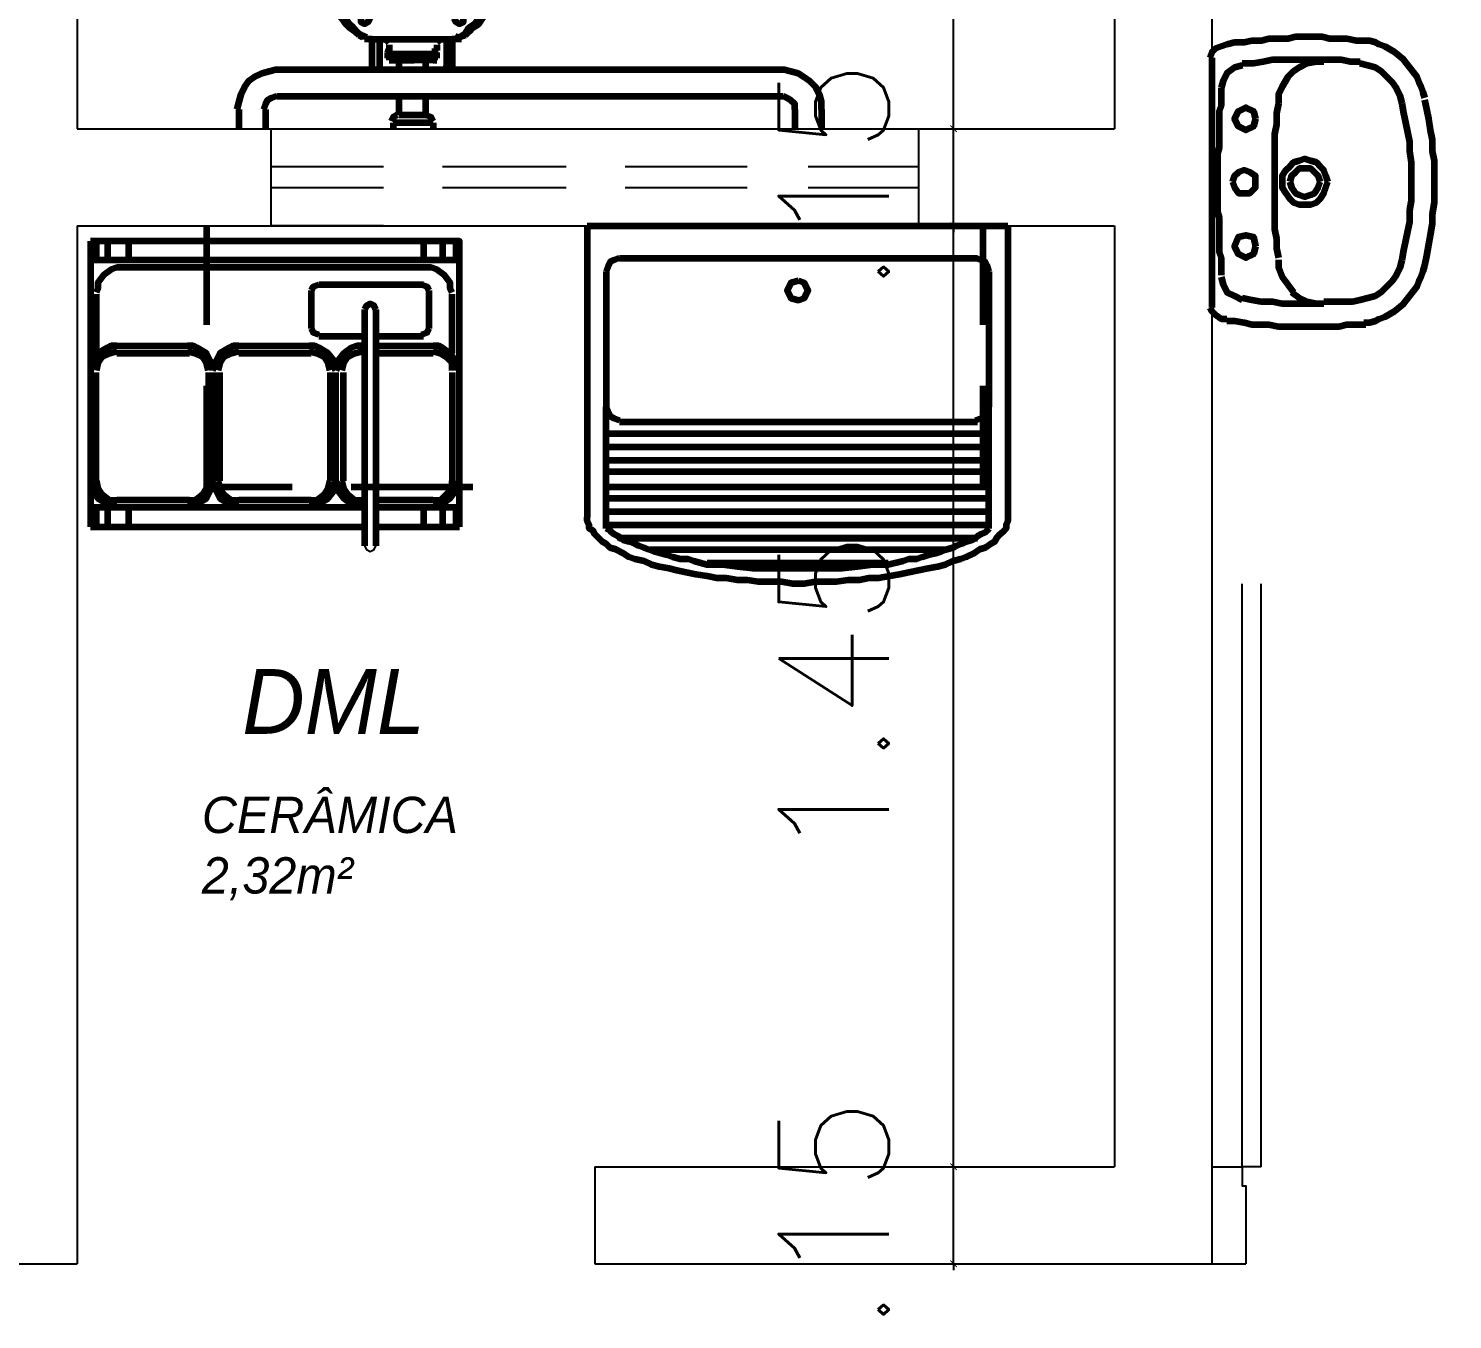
# Model space of a CAD drawing. Header units: millimetres. Extents: x 2273 to 2522, y 1034 to 1187.
# Drawn here: x 2493.052 to 2495.252, y 1110.693 to 1112.687 of the extents above; entities that cross this region are included whole.
import ezdxf

# ---------------------------------------------------------------- set-up
doc = ezdxf.new("R2010")
doc.units = ezdxf.units.MM
doc.layers.add('COTA', color=8, linetype='Continuous')
doc.layers.add('LAYER8', color=8, linetype='Continuous')
doc.layers.add('PAREDES', color=4, linetype='Continuous', lineweight=100)
doc.styles.add('Romans', font='romans.shx')
doc.styles.get("Standard").update_dxf_attribs({"font": 'arial.ttf'})
doc.dimstyles.new('COTA50', dxfattribs={"dimtxt": 0.17, "dimasz": 0.01, "dimexe": 0.05, "dimexo": 0.95, "dimgap": 0.1, "dimtad": 1, "dimzin": 4, "dimdsep": 46, "dimtxsty": 'Romans', "dimblk": 'ARCHTICK', "dimcen": -0.3, "dimdle": 0.05, "dimse1": 1, "dimse2": 1, "dimclrd": 2, "dimclre": 3, "dimclrt": 3, "dimadec": 0, "dimazin": 0, "dimtfac": 1, "dimtix": 1, "dimtmove": 2, "dimatfit": 1, "dimldrblk": 'USERTICK', "dimfxl": 0.05, "dimtolj": 1, "dimtzin": 4, "dimlwd": -1, "dimarcsym": 0})

# ---------------------------------------------------------------- blocks, each defined once
blk = doc.blocks.new('FRQ')
at = {"layer": 'PAREDES', "color": 0, "linetype": 'Continuous'}
for points in [[(80.9564, 156.8863), (80.9564, 156.7333)], [(80.777, 156.8627), (80.777, 156.4216)], [(81.3475, 156.4216), (81.3475, 156.8627), (80.777, 156.8627)], [(80.7858, 156.8627), (80.7858, 156.8333)], [(80.8034, 156.8627), (80.8034, 156.8333)], [(80.8358, 156.8627), (80.8358, 156.8333)], [(81.2917, 156.8627), (81.2917, 156.8333)], [(81.3211, 156.8627), (81.3211, 156.8333)], [(81.3417, 156.8627), (81.3417, 156.8333)], [(81.3475, 156.8333), (80.777, 156.8333)], [(80.827, 156.8216), (80.8181, 156.8216), (80.8093, 156.8186), (80.7975, 156.8098), (80.7887, 156.798), (80.7887, 156.7892), (80.7858, 156.7833)], [(81.2975, 156.8216), (80.827, 156.8216)], [(81.3358, 156.7833), (81.3328, 156.7892), (81.3328, 156.798), (81.324, 156.8098), (81.3123, 156.8186), (81.3034, 156.8216), (81.2946, 156.8216)], [(81.1299, 156.7951), (81.1211, 156.7922), (81.1181, 156.7863)], [(81.2917, 156.7951), (81.1299, 156.7951)], [(81.3005, 156.7863), (81.2975, 156.7922), (81.2887, 156.7951)], [(80.7858, 156.7804), (80.7858, 156.6892)], [(81.1181, 156.7863), (81.1181, 156.7275)], [(81.3005, 156.7275), (81.3005, 156.7863)], [(81.3358, 156.6892), (81.3358, 156.7804)], [(81.2181, 156.7569), (81.2152, 156.7627), (81.2093, 156.7657), (81.2034, 156.7627), (81.2005, 156.7569)], [(81.2005, 156.7569), (81.2005, 156.3922)], [(81.2181, 156.7569), (81.2181, 156.3922)], [(81.1181, 156.7275), (81.1211, 156.7216), (81.1299, 156.7186)], [(81.1299, 156.7157), (81.2005, 156.7157)], [(81.2181, 156.7157), (81.2917, 156.7157)], [(81.2887, 156.7186), (81.2975, 156.7216), (81.3005, 156.7275)], [(80.8181, 156.701), (80.8093, 156.701), (80.8034, 156.698), (80.7887, 156.6892), (80.7799, 156.6775), (80.7799, 156.6686), (80.777, 156.6627)], [(80.8181, 156.6922), (80.8064, 156.6892), (80.7946, 156.6833), (80.7887, 156.6745), (80.7858, 156.6627)], [(80.8181, 156.701), (80.9299, 156.701)], [(80.9299, 156.6892), (80.8181, 156.6892)], [(80.9652, 156.6627), (80.9652, 156.6686), (80.9623, 156.6775), (80.9564, 156.6892), (80.9417, 156.698), (80.9358, 156.701), (80.927, 156.701)], [(80.9593, 156.6627), (80.9564, 156.6745), (80.9505, 156.6833), (80.9387, 156.6892), (80.927, 156.6922)], [(81.0064, 156.701), (80.9975, 156.701), (80.9917, 156.698), (80.977, 156.6892), (80.9711, 156.6775), (80.9681, 156.6686), (80.9652, 156.6627)], [(81.0064, 156.6922), (80.9946, 156.6892), (80.9828, 156.6833), (80.977, 156.6745), (80.974, 156.6627)], [(81.0064, 156.701), (81.1181, 156.701)], [(81.1181, 156.6892), (81.0064, 156.6892)], [(81.1564, 156.6627), (81.1534, 156.6686), (81.1534, 156.6775), (81.1446, 156.6892), (81.1299, 156.698), (81.124, 156.701), (81.1152, 156.701)], [(81.1475, 156.6627), (81.1446, 156.6745), (81.1387, 156.6833), (81.127, 156.6892), (81.1152, 156.6922)], [(81.1975, 156.701), (81.1887, 156.701), (81.1799, 156.698), (81.1681, 156.6892), (81.1593, 156.6775), (81.1593, 156.6686), (81.1564, 156.6627)], [(81.1975, 156.6922), (81.1858, 156.6892), (81.174, 156.6833), (81.1681, 156.6745), (81.1652, 156.6627)], [(81.1975, 156.701), (81.2005, 156.701)], [(81.2005, 156.6892), (81.1975, 156.6892)], [(81.2181, 156.701), (81.3064, 156.701)], [(81.3064, 156.6892), (81.2181, 156.6892)], [(81.3446, 156.6627), (81.3446, 156.6686), (81.3417, 156.6775), (81.3328, 156.6892), (81.3211, 156.698), (81.3152, 156.701), (81.3064, 156.701)], [(81.3358, 156.6627), (81.3358, 156.6745), (81.327, 156.6833), (81.3181, 156.6892), (81.3064, 156.6922)], [(80.7858, 156.4922), (80.7858, 156.6598)], [(80.9593, 156.6598), (80.9593, 156.4922)], [(80.9681, 156.4922), (80.9681, 156.6598)], [(80.977, 156.4922), (80.977, 156.6598)], [(81.1475, 156.6598), (81.1475, 156.4922)], [(81.1564, 156.4922), (81.1564, 156.6598)], [(81.1681, 156.4922), (81.1681, 156.6598)], [(81.3358, 156.6598), (81.3358, 156.4922)], [(80.9564, 156.6392), (80.9564, 156.4833), (81.0887, 156.4833)], [(80.777, 156.4922), (80.7799, 156.4833), (80.7799, 156.4775), (80.7887, 156.4657), (80.8034, 156.4569), (80.8093, 156.4539), (80.8181, 156.4539)], [(80.7858, 156.4922), (80.7887, 156.4804), (80.7946, 156.4716), (80.8064, 156.4627), (80.8181, 156.4627)], [(80.927, 156.4627), (80.9387, 156.4627), (80.9505, 156.4716), (80.9564, 156.4804), (80.9593, 156.4922)], [(80.927, 156.4539), (80.9358, 156.4539), (80.9417, 156.4569), (80.9564, 156.4657), (80.9623, 156.4775), (80.9652, 156.4833), (80.9652, 156.4922)], [(80.9652, 156.4922), (80.9681, 156.4833), (80.9711, 156.4775), (80.977, 156.4657), (80.9917, 156.4569), (80.9975, 156.4539), (81.0064, 156.4539)], [(80.974, 156.4922), (80.977, 156.4804), (80.9828, 156.4716), (80.9946, 156.4627), (81.0064, 156.4627)], [(81.1152, 156.4627), (81.127, 156.4627), (81.1387, 156.4716), (81.1446, 156.4804), (81.1475, 156.4922)], [(81.1152, 156.4539), (81.124, 156.4539), (81.1299, 156.4569), (81.1446, 156.4657), (81.1534, 156.4775), (81.1534, 156.4833), (81.1564, 156.4922)], [(81.1564, 156.4922), (81.1593, 156.4833), (81.1593, 156.4775), (81.1681, 156.4657), (81.1799, 156.4569), (81.1887, 156.4539), (81.1975, 156.4539)], [(81.1652, 156.4922), (81.1681, 156.4804), (81.174, 156.4716), (81.1858, 156.4627), (81.1975, 156.4627)], [(81.3064, 156.4627), (81.3181, 156.4627), (81.327, 156.4716), (81.3358, 156.4804), (81.3358, 156.4922)], [(81.3064, 156.4539), (81.3152, 156.4539), (81.3211, 156.4569), (81.3328, 156.4657), (81.3417, 156.4775), (81.3446, 156.4833), (81.3446, 156.4922)], [(81.1799, 156.4833), (81.3681, 156.4833)], [(81.2005, 156.451), (80.777, 156.451)], [(80.7858, 156.451), (80.7858, 156.4216)], [(80.8034, 156.451), (80.8034, 156.4216)], [(80.9299, 156.4627), (80.8181, 156.4627)], [(80.8358, 156.451), (80.8358, 156.4216)], [(81.1181, 156.4627), (81.0064, 156.4627)], [(81.2005, 156.4627), (81.1975, 156.4627)], [(81.2005, 156.451), (81.1975, 156.451)], [(81.3064, 156.4627), (81.2181, 156.4627)], [(81.3475, 156.451), (81.2181, 156.451)], [(81.3064, 156.451), (81.2181, 156.451)], [(81.2917, 156.451), (81.2917, 156.4216)], [(81.3211, 156.451), (81.3211, 156.4216)], [(81.3417, 156.451), (81.3417, 156.4216)], [(80.777, 156.4216), (81.2005, 156.4216)], [(81.2181, 156.4216), (81.3475, 156.4216)]]:
    blk.add_lwpolyline(points, dxfattribs=at)
blk = doc.blocks.new('GT')
at = {"layer": 'PAREDES', "color": 0, "linetype": 'Continuous'}
for points in [[(81.5446, 156.8863), (81.5446, 156.4363)], [(81.5446, 156.8863), (82.1946, 156.8863)], [(82.1564, 156.7333), (82.1564, 156.8863)], [(82.1946, 156.8863), (82.1946, 156.4363)], [(81.5946, 156.8363), (81.5858, 156.8333), (81.5799, 156.8304), (81.577, 156.8245), (81.574, 156.8157)], [(81.5946, 156.8363), (82.1475, 156.8363)], [(82.1652, 156.8157), (82.1623, 156.8245), (82.1593, 156.8304), (82.1534, 156.8333), (82.1446, 156.8363)], [(81.574, 156.8157), (81.574, 156.6069)], [(81.8711, 156.801), (81.8593, 156.798), (81.8534, 156.7863), (81.8593, 156.7745), (81.8711, 156.7716), (81.8799, 156.7745), (81.8858, 156.7863), (81.8799, 156.798), (81.8711, 156.801)], [(82.1652, 156.8157), (82.1652, 156.6069)], [(82.024, 156.4833), (82.1564, 156.4833), (82.1564, 156.6392)], [(81.574, 156.4186), (81.574, 156.6069)], [(81.574, 156.6069), (81.577, 156.598), (81.5799, 156.5922), (81.5858, 156.5892), (81.5946, 156.5863)], [(82.1446, 156.5863), (82.1534, 156.5892), (82.1593, 156.5922), (82.1623, 156.598), (82.1652, 156.6069)], [(82.1652, 156.4186), (82.1652, 156.6069)], [(81.5946, 156.5833), (82.1475, 156.5833)], [(81.574, 156.5657), (82.1652, 156.5657)], [(81.574, 156.5451), (82.1652, 156.5451)], [(81.574, 156.5245), (82.1652, 156.5245)], [(81.574, 156.5069), (82.1652, 156.5069)], [(81.574, 156.4833), (82.1652, 156.4833)], [(81.574, 156.4657), (82.1652, 156.4657)], [(81.7446, 156.4833), (81.9328, 156.4833)], [(81.574, 156.4451), (82.1652, 156.4451)], [(82.1946, 156.4363), (82.1946, 156.4304), (82.1917, 156.4245), (82.1917, 156.4186), (82.1887, 156.4157), (82.1828, 156.4098), (82.177, 156.4039), (82.174, 156.398), (82.1681, 156.3951), (82.1593, 156.3892), (82.1505, 156.3863), (82.1417, 156.3804), (82.1299, 156.3745), (82.1211, 156.3716), (82.1093, 156.3686), (82.0975, 156.3627), (82.0858, 156.3598), (82.0711, 156.3569), (82.0564, 156.3539), (82.0417, 156.351), (82.027, 156.348), (82.0123, 156.3451), (81.9946, 156.3422), (81.9799, 156.3422), (81.9652, 156.3392), (81.9475, 156.3392), (81.9299, 156.3363), (81.9123, 156.3363), (81.8975, 156.3363), (81.8799, 156.3333), (81.8623, 156.3333), (81.8446, 156.3363), (81.827, 156.3363), (81.8093, 156.3363), (81.7917, 156.3392), (81.777, 156.3392), (81.7593, 156.3422), (81.7446, 156.3422), (81.7299, 156.3451), (81.7123, 156.348), (81.6975, 156.351), (81.6828, 156.3539), (81.6711, 156.3569), (81.6564, 156.3598), (81.6446, 156.3627), (81.6328, 156.3686), (81.6181, 156.3716), (81.6093, 156.3745), (81.6005, 156.3804), (81.5887, 156.3863), (81.5799, 156.3892), (81.574, 156.3951), (81.5681, 156.398), (81.5623, 156.4039), (81.5564, 156.4098), (81.5534, 156.4157), (81.5475, 156.4186), (81.5475, 156.4245), (81.5446, 156.4304), (81.5446, 156.4363)], [(81.574, 156.4245), (82.1652, 156.4245)], [(82.1652, 156.4186), (82.1623, 156.4157), (82.1593, 156.4127), (82.1534, 156.4098), (82.1475, 156.4069), (82.1446, 156.4039), (82.1387, 156.401), (82.1299, 156.398), (82.124, 156.3951), (82.1152, 156.3922), (82.1093, 156.3892), (82.1005, 156.3863), (82.0917, 156.3833), (82.0828, 156.3804), (82.0711, 156.3775), (82.0623, 156.3745), (82.0534, 156.3716), (82.0417, 156.3716), (82.0328, 156.3686), (82.0093, 156.3627), (81.9858, 156.3627), (81.9623, 156.3598), (81.9387, 156.3569), (81.9152, 156.3569), (81.8917, 156.3569), (81.8711, 156.3569), (81.8475, 156.3569), (81.824, 156.3569), (81.8005, 156.3569), (81.777, 156.3598), (81.7534, 156.3627), (81.7299, 156.3627), (81.7093, 156.3686), (81.7005, 156.3716), (81.6887, 156.3716), (81.677, 156.3745), (81.6681, 156.3775), (81.6593, 156.3804), (81.6475, 156.3833), (81.6387, 156.3863), (81.6328, 156.3892), (81.624, 156.3922), (81.6181, 156.3951), (81.6093, 156.398), (81.6005, 156.401), (81.5975, 156.4039), (81.5917, 156.4069), (81.5858, 156.4098), (81.5828, 156.4127), (81.5799, 156.4157), (81.574, 156.4186)], [(82.1475, 156.4039), (81.5946, 156.4039), (82.1475, 156.4039)], [(81.6417, 156.3863), (82.1005, 156.3863)], [(81.7299, 156.3657), (82.0093, 156.3657)]]:
    blk.add_lwpolyline(points, dxfattribs=at)
blk = doc.blocks.new('KLOIU')
at = {"layer": 'PAREDES', "color": 0, "linetype": 'Continuous'}
for points in [[(81.274, 157.6363), (81.2623, 157.6363), (81.2475, 157.6363), (81.2358, 157.6333), (81.224, 157.6304), (81.2152, 157.6245), (81.2034, 157.6186), (81.1917, 157.6127), (81.1828, 157.6069)], [(81.274, 157.6333), (81.2623, 157.6333), (81.2505, 157.6304), (81.2387, 157.6275), (81.227, 157.6245), (81.2152, 157.6216), (81.2064, 157.6157), (81.1946, 157.6098), (81.1858, 157.6039)], [(81.3652, 157.6069), (81.3534, 157.6127), (81.3446, 157.6186), (81.3328, 157.6245), (81.3211, 157.6304), (81.3093, 157.6333), (81.2975, 157.6363), (81.2858, 157.6363), (81.274, 157.6363)], [(81.3623, 157.6039), (81.3534, 157.6098), (81.3417, 157.6157), (81.3328, 157.6216), (81.3211, 157.6245), (81.3093, 157.6275), (81.2975, 157.6304), (81.2858, 157.6333), (81.274, 157.6333)], [(81.277, 157.6304), (81.277, 157.6304)], [(81.1828, 157.6069), (81.174, 157.601), (81.1652, 157.5922), (81.1564, 157.5833), (81.1475, 157.5745), (81.1417, 157.5657), (81.1328, 157.5569), (81.127, 157.548), (81.1211, 157.5363)], [(81.1858, 157.6039), (81.177, 157.5951), (81.1681, 157.5892), (81.1593, 157.5804), (81.1534, 157.5716), (81.1446, 157.5627), (81.1387, 157.5539), (81.1299, 157.5451), (81.124, 157.5363)], [(81.424, 157.5363), (81.4152, 157.5451), (81.4093, 157.5539), (81.4034, 157.5627), (81.3946, 157.5716), (81.3887, 157.5804), (81.3799, 157.5892), (81.3711, 157.5951), (81.3623, 157.6039)], [(81.427, 157.5363), (81.4211, 157.548), (81.4123, 157.5569), (81.4064, 157.5657), (81.3975, 157.5745), (81.3917, 157.5833), (81.3828, 157.5922), (81.374, 157.601), (81.3652, 157.6069)], [(81.274, 157.5657), (81.2623, 157.5627), (81.2475, 157.5627), (81.2358, 157.5598), (81.2211, 157.5539), (81.2093, 157.551), (81.1975, 157.5422), (81.1858, 157.5363), (81.174, 157.5275)], [(81.374, 157.5275), (81.3652, 157.5363), (81.3534, 157.5422), (81.3417, 157.551), (81.327, 157.5539), (81.3152, 157.5598), (81.3005, 157.5627), (81.2887, 157.5627), (81.274, 157.5657)], [(81.274, 157.5539), (81.2593, 157.5539), (81.2475, 157.551), (81.2328, 157.548), (81.2211, 157.5451), (81.2064, 157.5392), (81.1946, 157.5304), (81.1828, 157.5245), (81.174, 157.5157)], [(81.374, 157.5157), (81.3623, 157.5245), (81.3505, 157.5304), (81.3387, 157.5392), (81.327, 157.5451), (81.3152, 157.548), (81.3005, 157.551), (81.2858, 157.5539), (81.274, 157.5539)], [(81.1211, 157.5363), (81.1152, 157.5245), (81.1093, 157.5127), (81.1034, 157.501), (81.0975, 157.4892), (81.0946, 157.4775), (81.0917, 157.4627), (81.0887, 157.451), (81.0858, 157.4363)], [(81.124, 157.5363), (81.1181, 157.5245), (81.1123, 157.5127), (81.1064, 157.501), (81.1034, 157.4892), (81.0975, 157.4745), (81.0946, 157.4627), (81.0917, 157.451), (81.0917, 157.4363)], [(81.174, 157.5275), (81.1652, 157.5157), (81.1564, 157.5069), (81.1475, 157.498), (81.1417, 157.4863), (81.1358, 157.4745), (81.1299, 157.4627), (81.127, 157.448), (81.124, 157.4363)], [(81.424, 157.4363), (81.4211, 157.448), (81.4181, 157.4627), (81.4123, 157.4745), (81.4064, 157.4863), (81.4005, 157.498), (81.3917, 157.5069), (81.3828, 157.5157), (81.374, 157.5275)], [(81.4564, 157.4363), (81.4534, 157.451), (81.4534, 157.4627), (81.4475, 157.4745), (81.4446, 157.4892), (81.4417, 157.501), (81.4358, 157.5127), (81.4299, 157.5245), (81.424, 157.5363)], [(81.4593, 157.4363), (81.4593, 157.451), (81.4564, 157.4627), (81.4534, 157.4775), (81.4475, 157.4892), (81.4446, 157.501), (81.4387, 157.5127), (81.4328, 157.5245), (81.427, 157.5363)], [(81.174, 157.5127), (81.1681, 157.5069), (81.1593, 157.498), (81.1534, 157.4863), (81.1475, 157.4775), (81.1417, 157.4686), (81.1387, 157.4569), (81.1358, 157.448), (81.1328, 157.4363)], [(81.4152, 157.4363), (81.4123, 157.448), (81.4093, 157.4569), (81.4064, 157.4686), (81.4005, 157.4775), (81.3946, 157.4863), (81.3887, 157.498), (81.3799, 157.5069), (81.3711, 157.5127)], [(81.0887, 157.4363), (81.0887, 157.4245), (81.0887, 157.4127), (81.0887, 157.398), (81.0887, 157.3863), (81.0887, 157.3745), (81.0917, 157.3627), (81.0946, 157.348), (81.0975, 157.3363)], [(81.0946, 157.4363), (81.0917, 157.4216), (81.0917, 157.4098), (81.0917, 157.3951), (81.0917, 157.3833)], [(81.124, 157.4363), (81.1211, 157.4245), (81.1211, 157.4127), (81.1211, 157.398), (81.124, 157.3863), (81.127, 157.3745), (81.1299, 157.3627), (81.1358, 157.351), (81.1417, 157.3392)], [(81.1299, 157.4363), (81.127, 157.4245), (81.127, 157.4098), (81.127, 157.398), (81.1299, 157.3863), (81.1328, 157.3716), (81.1358, 157.3598), (81.1417, 157.348), (81.1475, 157.3363)], [(81.2446, 157.451), (81.2328, 157.4422), (81.2299, 157.4275)], [(81.3034, 157.448), (81.2887, 157.4539), (81.274, 157.4539), (81.2593, 157.4539), (81.2446, 157.448)], [(81.3181, 157.4275), (81.3152, 157.4422), (81.3034, 157.451)], [(81.4005, 157.3363), (81.4064, 157.348), (81.4123, 157.3598), (81.4152, 157.3716), (81.4181, 157.3863), (81.4181, 157.398), (81.4211, 157.4098), (81.4181, 157.4245), (81.4181, 157.4363)], [(81.4064, 157.3392), (81.4123, 157.351), (81.4181, 157.3627), (81.4211, 157.3745), (81.424, 157.3863), (81.427, 157.398), (81.427, 157.4127), (81.427, 157.4245), (81.424, 157.4363)], [(81.4505, 157.3363), (81.4564, 157.348), (81.4564, 157.3627), (81.4593, 157.3745), (81.4623, 157.3863), (81.4623, 157.398), (81.4623, 157.4127), (81.4623, 157.4245), (81.4593, 157.4363)], [(81.4564, 157.3833), (81.4564, 157.3951), (81.4593, 157.4098), (81.4564, 157.4216), (81.4564, 157.4363)], [(81.2299, 157.3304), (81.2299, 157.4245)], [(81.3211, 157.4245), (81.3211, 157.3304)], [(81.0887, 157.3804), (81.0917, 157.3716), (81.0917, 157.3627), (81.0946, 157.3539), (81.0975, 157.3451), (81.1005, 157.3333), (81.1034, 157.3245), (81.1064, 157.3157), (81.1093, 157.3069), (81.1123, 157.298), (81.1152, 157.2892), (81.1211, 157.2804), (81.124, 157.2716), (81.1299, 157.2627), (81.1328, 157.2539), (81.1387, 157.2451), (81.1446, 157.2392)], [(81.4034, 157.2392), (81.4093, 157.2451), (81.4123, 157.2539), (81.4181, 157.2627), (81.424, 157.2716), (81.427, 157.2804), (81.4299, 157.2892), (81.4358, 157.298), (81.4387, 157.3069), (81.4417, 157.3157), (81.4446, 157.3245), (81.4475, 157.3333), (81.4505, 157.3451), (81.4534, 157.3539), (81.4534, 157.3627), (81.4564, 157.3716), (81.4564, 157.3804)], [(81.0946, 157.3363), (81.0975, 157.3216), (81.1034, 157.3098), (81.1093, 157.2951), (81.1152, 157.2833), (81.1211, 157.2716), (81.127, 157.2598), (81.1328, 157.248), (81.1417, 157.2363)], [(81.1417, 157.3363), (81.1475, 157.3275), (81.1534, 157.3216), (81.1593, 157.3127), (81.1652, 157.3039), (81.174, 157.298), (81.1799, 157.2922), (81.1887, 157.2863), (81.1975, 157.2804), (81.2064, 157.2775), (81.2152, 157.2716), (81.224, 157.2686), (81.2328, 157.2657), (81.2446, 157.2627), (81.2534, 157.2598), (81.2652, 157.2598), (81.274, 157.2598)], [(81.1475, 157.3363), (81.1534, 157.3275), (81.1564, 157.3216), (81.1623, 157.3127), (81.1711, 157.3069), (81.177, 157.301), (81.1858, 157.2951), (81.1917, 157.2892), (81.2005, 157.2833), (81.2093, 157.2804), (81.2181, 157.2745), (81.227, 157.2716), (81.2358, 157.2686), (81.2446, 157.2657), (81.2534, 157.2657), (81.2623, 157.2657), (81.274, 157.2627)], [(81.2299, 157.3304), (81.2387, 157.3216), (81.2505, 157.3157), (81.2623, 157.3127), (81.274, 157.3127), (81.2858, 157.3127), (81.2975, 157.3157), (81.3093, 157.3216), (81.3181, 157.3304)], [(81.274, 157.2598), (81.2828, 157.2598), (81.2946, 157.2598), (81.3034, 157.2627), (81.3123, 157.2657), (81.324, 157.2686), (81.3328, 157.2716), (81.3417, 157.2775), (81.3505, 157.2804), (81.3593, 157.2863), (81.3652, 157.2922), (81.374, 157.298), (81.3828, 157.3039), (81.3887, 157.3127), (81.3946, 157.3216), (81.4005, 157.3275), (81.4064, 157.3363)], [(81.274, 157.2627), (81.2828, 157.2657), (81.2946, 157.2657), (81.3034, 157.2657), (81.3123, 157.2686), (81.3211, 157.2716), (81.3299, 157.2745), (81.3387, 157.2804), (81.3475, 157.2833), (81.3564, 157.2892), (81.3623, 157.2951), (81.3711, 157.301), (81.377, 157.3069), (81.3828, 157.3127), (81.3887, 157.3216), (81.3946, 157.3275), (81.4005, 157.3363)], [(81.4064, 157.2363), (81.4152, 157.248), (81.4211, 157.2598), (81.427, 157.2716), (81.4328, 157.2833), (81.4387, 157.2951), (81.4446, 157.3098), (81.4475, 157.3216), (81.4534, 157.3363)], [(81.1417, 157.2363), (81.1475, 157.2275), (81.1534, 157.2216), (81.1593, 157.2127), (81.1652, 157.2069), (81.1711, 157.198), (81.177, 157.1922), (81.1858, 157.1863), (81.1917, 157.1804)], [(81.1446, 157.2392), (81.1505, 157.2304), (81.1564, 157.2216), (81.1623, 157.2127), (81.1711, 157.2069), (81.177, 157.198), (81.1828, 157.1922), (81.1917, 157.1833), (81.2005, 157.1775)], [(81.3475, 157.1775), (81.3564, 157.1833), (81.3623, 157.1922), (81.3711, 157.198), (81.377, 157.2069), (81.3828, 157.2127), (81.3917, 157.2216), (81.3975, 157.2304), (81.4034, 157.2392)], [(81.3564, 157.1804), (81.3623, 157.1863), (81.3681, 157.1922), (81.377, 157.198), (81.3828, 157.2069), (81.3887, 157.2127), (81.3946, 157.2216), (81.4005, 157.2275), (81.4064, 157.2363)], [(81.1946, 157.2069), (81.1946, 157.201), (81.2005, 157.198), (81.2064, 157.201), (81.2093, 157.2069), (81.2064, 157.2098), (81.2005, 157.2127), (81.1946, 157.2098), (81.1946, 157.2069)], [(81.3387, 157.2069), (81.3417, 157.201), (81.3475, 157.198), (81.3534, 157.201), (81.3534, 157.2069), (81.3534, 157.2098), (81.3475, 157.2127), (81.3417, 157.2098), (81.3387, 157.2069)], [(81.1917, 157.1804), (81.1975, 157.1775)], [(81.1975, 157.1804), (81.2034, 157.1775)], [(81.2123, 157.1275), (81.2123, 157.1745), (81.2064, 157.1745), (81.2005, 157.1745)], [(81.2123, 157.1745), (81.277, 157.1745), (81.3358, 157.1745)], [(81.224, 157.1304), (81.224, 157.1745)], [(81.2387, 157.1686), (81.2358, 157.1716), (81.2299, 157.1745)], [(81.3181, 157.1745), (81.3152, 157.1716), (81.3123, 157.1686)], [(81.327, 157.1745), (81.327, 157.1304)], [(81.3505, 157.1745), (81.3446, 157.1745), (81.3358, 157.1745), (81.3358, 157.1275)], [(81.3446, 157.1775), (81.3475, 157.1804)], [(81.3475, 157.1775), (81.3564, 157.1804)], [(81.2358, 157.1539), (81.2387, 157.1598)], [(81.2358, 157.1539), (81.2358, 157.1451)], [(81.2387, 157.1657), (81.2387, 157.1569)], [(81.3093, 157.151), (81.277, 157.151), (81.2387, 157.151)], [(81.3093, 157.1598), (81.3093, 157.1539)], [(81.3123, 157.1657), (81.3123, 157.1569)], [(81.3123, 157.1451), (81.3123, 157.1539)], [(81.0652, 157.1275), (81.0534, 157.1245), (81.0417, 157.1216), (81.0299, 157.1157), (81.0211, 157.1098), (81.0152, 157.101), (81.0093, 157.0892), (81.0064, 157.0775), (81.0034, 157.0657)], [(81.0652, 157.1275), (81.8475, 157.1275)], [(81.2211, 157.1333), (81.224, 157.1245)], [(81.2387, 157.1451), (81.2387, 157.1422)], [(81.2387, 157.1422), (81.2446, 157.1422)], [(81.2446, 157.1422), (81.277, 157.1422)], [(81.2534, 157.1422), (81.2534, 157.1275)], [(81.3064, 157.1422), (81.277, 157.1422)], [(81.2946, 157.1422), (81.2946, 157.1275)], [(81.3064, 157.1422), (81.3123, 157.1422)], [(81.3093, 157.1422), (81.3093, 157.1451)], [(81.324, 157.1245), (81.327, 157.1333)], [(81.9064, 157.0657), (81.9064, 157.0775), (81.9034, 157.0892), (81.8975, 157.101), (81.8887, 157.1098), (81.8799, 157.1157), (81.8711, 157.1216), (81.8593, 157.1245), (81.8475, 157.1275)], [(81.0652, 157.0863), (81.0564, 157.0833), (81.0505, 157.0804), (81.0475, 157.0745), (81.0446, 157.0657)], [(81.0652, 157.0863), (81.8475, 157.0863)], [(81.2534, 157.0863), (81.2534, 157.0569)], [(81.2946, 157.0863), (81.2946, 157.0569)], [(81.8652, 157.0657), (81.8652, 157.0745), (81.8593, 157.0804), (81.8534, 157.0833), (81.8475, 157.0863)], [(81.0064, 157.0657), (81.0064, 157.0363)], [(81.0475, 157.0657), (81.0475, 157.0363)], [(81.8652, 157.0657), (81.8652, 157.0363)], [(81.9064, 157.0657), (81.9064, 157.0363)], [(81.2505, 157.0569), (81.2446, 157.0539), (81.2417, 157.048)], [(81.2446, 157.0451), (81.2446, 157.0363)], [(81.3064, 157.0451), (81.2446, 157.0451)], [(81.2975, 157.0569), (81.2534, 157.0569)], [(81.3064, 157.048), (81.3034, 157.0539), (81.2946, 157.0569)], [(81.3064, 157.0451), (81.3064, 157.0363)]]:
    blk.add_lwpolyline(points, dxfattribs=at)
blk = doc.blocks.new('FDG')
at = {"layer": 'PAREDES', "color": 0, "linetype": 'Continuous'}
for points in [[(82.7446, 157.0304), (82.7328, 157.0304), (82.7181, 157.0333), (82.7064, 157.0333), (82.6917, 157.0333), (82.6799, 157.0363), (82.6652, 157.0363), (82.6534, 157.0363), (82.6387, 157.0363), (82.627, 157.0333), (82.6123, 157.0333), (82.5975, 157.0333), (82.5858, 157.0304), (82.5711, 157.0304), (82.5593, 157.0275), (82.5446, 157.0275), (82.5328, 157.0245)], [(82.5328, 157.0245), (82.524, 157.0216), (82.5152, 157.0186), (82.5093, 157.0127), (82.5064, 157.0039)], [(82.8387, 156.9422), (82.8358, 156.951), (82.8328, 156.9598), (82.8299, 156.9657), (82.827, 156.9745), (82.8152, 156.9892), (82.8064, 157.001), (82.7917, 157.0127), (82.777, 157.0216), (82.7681, 157.0245), (82.7623, 157.0275), (82.7534, 157.0304), (82.7446, 157.0304)], [(82.5093, 157.0039), (82.5093, 156.8098), (82.5093, 156.6186)], [(82.5564, 156.9922), (82.5446, 156.9892), (82.5328, 156.9804), (82.527, 156.9686), (82.524, 156.9569)], [(82.6828, 157.001), (82.6681, 157.001), (82.6505, 157.001), (82.6358, 157.001), (82.6211, 157.001), (82.6034, 157.001), (82.5887, 156.998), (82.574, 156.9951), (82.5564, 156.9951)], [(82.6828, 156.998), (82.6711, 156.998), (82.6564, 156.9951), (82.6446, 156.9892), (82.6358, 156.9833)], [(82.7387, 156.998), (82.724, 156.998), (82.7093, 157.001), (82.6975, 157.001), (82.6828, 157.001)], [(82.8034, 156.9333), (82.8005, 156.9451), (82.7946, 156.9569), (82.7887, 156.9657), (82.7799, 156.9745), (82.7711, 156.9833), (82.7623, 156.9892), (82.7505, 156.9922), (82.7387, 156.9951)], [(82.6358, 156.9833), (82.627, 156.9745), (82.6181, 156.9598), (82.6123, 156.948), (82.6123, 156.9333)], [(82.524, 156.9569), (82.524, 156.948), (82.524, 156.9392), (82.524, 156.9304), (82.5211, 156.9216), (82.5211, 156.9127), (82.5211, 156.901), (82.5211, 156.8922), (82.5211, 156.8833), (82.5211, 156.8745), (82.5211, 156.8657), (82.5181, 156.8569), (82.5181, 156.848), (82.5181, 156.8392), (82.5181, 156.8304), (82.5181, 156.8216), (82.5181, 156.8127)], [(82.577, 156.9098), (82.574, 156.898), (82.5623, 156.8922), (82.5505, 156.898), (82.5446, 156.9098), (82.5505, 156.9216), (82.5623, 156.9275), (82.574, 156.9216), (82.577, 156.9098)], [(82.6123, 156.9333), (82.6093, 156.9186), (82.6093, 156.901), (82.6064, 156.8863), (82.6064, 156.8716), (82.6064, 156.8569), (82.6064, 156.8422), (82.6064, 156.8275), (82.6064, 156.8127)], [(82.8181, 156.8127), (82.8181, 156.8275), (82.8181, 156.8422), (82.8152, 156.8598), (82.8152, 156.8745), (82.8123, 156.8892), (82.8093, 156.9039), (82.8064, 156.9186), (82.8034, 156.9333)], [(82.8534, 156.8127), (82.8534, 156.8275), (82.8534, 156.8451), (82.8505, 156.8598), (82.8505, 156.8775), (82.8475, 156.8922), (82.8446, 156.9098), (82.8417, 156.9245), (82.8387, 156.9392)], [(82.6887, 156.8127), (82.6858, 156.8216), (82.6828, 156.8304), (82.677, 156.8363), (82.6711, 156.8422), (82.6623, 156.8451), (82.6534, 156.848), (82.6446, 156.8451), (82.6358, 156.8422), (82.6299, 156.8363), (82.624, 156.8304), (82.6181, 156.8216), (82.6181, 156.8127)], [(82.577, 156.8127), (82.577, 156.8216), (82.5681, 156.8275), (82.5593, 156.8304), (82.5505, 156.8275), (82.5446, 156.8216), (82.5417, 156.8127)], [(82.677, 156.8127), (82.674, 156.8216), (82.6681, 156.8275), (82.6623, 156.8333), (82.6534, 156.8333), (82.6446, 156.8333), (82.6387, 156.8275), (82.6328, 156.8216), (82.6299, 156.8127)], [(82.5181, 156.8127), (82.5181, 156.8039), (82.5181, 156.7951), (82.5181, 156.7833), (82.5181, 156.7745), (82.5181, 156.7657), (82.5211, 156.7569), (82.5211, 156.748), (82.5211, 156.7392), (82.5211, 156.7304), (82.5211, 156.7216), (82.5211, 156.7127), (82.5211, 156.7039), (82.524, 156.6951), (82.524, 156.6863), (82.524, 156.6775), (82.524, 156.6686)], [(82.5417, 156.8127), (82.5446, 156.8039), (82.5505, 156.7951), (82.5593, 156.7951), (82.5681, 156.7951), (82.577, 156.8039), (82.577, 156.8127)], [(82.6064, 156.8127), (82.6064, 156.798), (82.6064, 156.7833), (82.6064, 156.7686), (82.6064, 156.7539), (82.6064, 156.7392), (82.6093, 156.7245), (82.6093, 156.7098), (82.6123, 156.6951)], [(82.6181, 156.8127), (82.6181, 156.8039), (82.624, 156.7951), (82.6299, 156.7863), (82.6358, 156.7804), (82.6446, 156.7775), (82.6534, 156.7775), (82.6623, 156.7775), (82.6711, 156.7804), (82.677, 156.7863), (82.6828, 156.7951), (82.6858, 156.8039), (82.6887, 156.8127)], [(82.6299, 156.8127), (82.6328, 156.8039), (82.6387, 156.7951), (82.6446, 156.7922), (82.6534, 156.7892), (82.6623, 156.7922), (82.6681, 156.7951), (82.674, 156.8039), (82.677, 156.8127)], [(82.8034, 156.6922), (82.8064, 156.7069), (82.8093, 156.7216), (82.8123, 156.7363), (82.8152, 156.751), (82.8152, 156.7686), (82.8181, 156.7833), (82.8181, 156.798), (82.8181, 156.8127)], [(82.8387, 156.6833), (82.8417, 156.698), (82.8446, 156.7157), (82.8475, 156.7304), (82.8505, 156.748), (82.8505, 156.7627), (82.8534, 156.7804), (82.8534, 156.7951), (82.8534, 156.8127)], [(82.577, 156.7127), (82.574, 156.701), (82.5623, 156.6951), (82.5505, 156.701), (82.5446, 156.7127), (82.5505, 156.7275), (82.5623, 156.7304), (82.574, 156.7275), (82.577, 156.7127)], [(82.6123, 156.6922), (82.6123, 156.6804), (82.6181, 156.6657), (82.627, 156.6539), (82.6358, 156.6422)], [(82.7387, 156.6304), (82.7505, 156.6333), (82.7623, 156.6363), (82.7711, 156.6422), (82.7799, 156.651), (82.7887, 156.6598), (82.7946, 156.6686), (82.8005, 156.6804), (82.8034, 156.6922)], [(82.524, 156.6657), (82.527, 156.6539), (82.5328, 156.6422), (82.5446, 156.6363), (82.5564, 156.6304)], [(82.7446, 156.5951), (82.7534, 156.5951), (82.7623, 156.598), (82.7681, 156.601), (82.777, 156.6039), (82.7917, 156.6127), (82.8064, 156.6245), (82.8152, 156.6363), (82.827, 156.651), (82.8299, 156.6598), (82.8328, 156.6657), (82.8358, 156.6745), (82.8387, 156.6833)], [(82.6328, 156.6422), (82.6446, 156.6333), (82.6564, 156.6275), (82.6711, 156.6245), (82.6828, 156.6245)], [(82.5064, 156.6186), (82.5093, 156.6127), (82.5152, 156.6069), (82.524, 156.601), (82.5328, 156.601)], [(82.5564, 156.6333), (82.5711, 156.6304), (82.5858, 156.6275), (82.6034, 156.6275), (82.6181, 156.6245), (82.6328, 156.6245), (82.6505, 156.6245), (82.6652, 156.6245), (82.6799, 156.6245)], [(82.6828, 156.6275), (82.6975, 156.6275), (82.7123, 156.6275), (82.727, 156.6275), (82.7387, 156.6304)], [(82.5328, 156.598), (82.5446, 156.598), (82.5593, 156.5951), (82.5711, 156.5922), (82.5858, 156.5922), (82.5975, 156.5922), (82.6123, 156.5892), (82.627, 156.5892), (82.6387, 156.5892), (82.6534, 156.5892), (82.6652, 156.5892), (82.6799, 156.5892), (82.6917, 156.5892), (82.7064, 156.5892), (82.7181, 156.5922), (82.7328, 156.5922), (82.7475, 156.5922)]]:
    blk.add_lwpolyline(points, dxfattribs=at)
blk = doc.blocks.new('_ArchTick')
at = {"color": 0, "linetype": 'ByBlock', "const_width": 0.15}
blk.add_lwpolyline([(-0.5, -0.5), (0.5, 0.5)], dxfattribs=at)
blk = doc.blocks.new('*D176')
at = {"color": 2, "transparency": 16777216}
for p, q in [((2501.55, 1110.9291), (2501.55, 1110.9391)), ((2501.55, 1110.7791), (2501.55, 1110.9291)), ((2501.55, 1110.7791), (2501.55, 1110.7691))]:
    blk.add_line(p, q, dxfattribs=at)
at = {"layer": 'Defpoints', "color": 0, "transparency": 16777216}
for p in [(2492.977, 1110.9291), (2501.55, 1110.9291), (2493.127, 1110.7791)]:
    blk.add_point(p, dxfattribs=at)
at = {"color": 2, "transparency": 16777216, "xscale": 0.01, "yscale": 0.01, "zscale": 0.01}
for p, rotation in [((2501.55, 1110.9291), 270), ((2501.55, 1110.7791), 90)]:
    blk.add_blockref('_ArchTick', p, dxfattribs=dict(at, rotation=rotation))
at = {"color": 3, "transparency": 16777216, "insert": (2501.365, 1110.8541), "char_height": 0.17, "attachment_point": 5, "rotation": 90, "style": 'Romans'}
blk.add_mtext('\\A1;.15', dxfattribs=at)
blk = doc.blocks.new('USERTICK')
at = {"layer": 'COTA', "color": 0}
for p, q in [((-1, 0), (1, 0)), ((0, 1), (0, -1))]:
    blk.add_line(p, q, dxfattribs=at)
blk.add_circle((0, 0), 0.25, dxfattribs=at)
blk = doc.blocks.new('*D212')
at = {"color": 2, "transparency": 16777216}
for p, q in [((2494.4811, 1110.9291), (2494.4811, 1110.9391)), ((2494.4811, 1110.7791), (2494.4811, 1110.9291)), ((2494.4811, 1110.7791), (2494.4811, 1110.7691))]:
    blk.add_line(p, q, dxfattribs=at)
at = {"layer": 'Defpoints', "color": 0, "transparency": 16777216}
for p in [(2482.0091, 1110.9291), (2494.4811, 1110.9291), (2482.1591, 1110.7791)]:
    blk.add_point(p, dxfattribs=at)
at = {"color": 2, "transparency": 16777216, "xscale": 0.01, "yscale": 0.01, "zscale": 0.01}
for p, rotation in [((2494.4811, 1110.9291), 270), ((2494.4811, 1110.7791), 90)]:
    blk.add_blockref('_ArchTick', p, dxfattribs=dict(at, rotation=rotation))
at = {"color": 3, "transparency": 16777216, "insert": (2494.2961, 1110.8541), "char_height": 0.17, "attachment_point": 5, "rotation": 90, "style": 'Romans'}
blk.add_mtext('\\A1;.15', dxfattribs=at)
blk = doc.blocks.new('*D213')
at = {"color": 2, "transparency": 16777216}
blk.add_line((2494.4811, 1110.8791), (2494.4811, 1112.432), dxfattribs=at)
at = {"layer": 'Defpoints', "color": 0, "transparency": 16777216}
for p in [(2482.0091, 1112.382), (2494.4811, 1112.382), (2482.0091, 1110.9291)]:
    blk.add_point(p, dxfattribs=at)
at = {"color": 2, "transparency": 16777216, "xscale": 0.01, "yscale": 0.01, "zscale": 0.01}
for p, rotation in [((2494.4811, 1112.382), 90), ((2494.4811, 1110.9291), 270)]:
    blk.add_blockref('_ArchTick', p, dxfattribs=dict(at, rotation=rotation))
at = {"color": 3, "transparency": 16777216, "insert": (2494.2961, 1111.6556), "char_height": 0.17, "attachment_point": 5, "rotation": 90, "style": 'Romans'}
blk.add_mtext('\\A1;1.45', dxfattribs=at)
blk = doc.blocks.new('*D214')
at = {"color": 2, "transparency": 16777216}
for p, q in [((2494.4811, 1112.532), (2494.4811, 1112.542)), ((2494.4811, 1112.382), (2494.4811, 1112.532)), ((2494.4811, 1112.382), (2494.4811, 1112.372))]:
    blk.add_line(p, q, dxfattribs=at)
at = {"layer": 'Defpoints', "color": 0, "transparency": 16777216}
for p in [(2482.0091, 1112.532), (2494.4811, 1112.532), (2482.0091, 1112.382)]:
    blk.add_point(p, dxfattribs=at)
at = {"color": 2, "transparency": 16777216, "xscale": 0.01, "yscale": 0.01, "zscale": 0.01}
for p, rotation in [((2494.4811, 1112.532), 270), ((2494.4811, 1112.382), 90)]:
    blk.add_blockref('_ArchTick', p, dxfattribs=dict(at, rotation=rotation))
at = {"color": 3, "transparency": 16777216, "insert": (2494.2961, 1112.457), "char_height": 0.17, "attachment_point": 5, "rotation": 90, "style": 'Romans'}
blk.add_mtext('\\A1;.15', dxfattribs=at)
blk = doc.blocks.new('*D215')
at = {"color": 2, "transparency": 16777216}
blk.add_line((2494.4811, 1112.482), (2494.4811, 1114.482), dxfattribs=at)
at = {"layer": 'Defpoints', "color": 0, "transparency": 16777216}
for p in [(2484.9562, 1114.432), (2494.4811, 1114.432), (2482.0091, 1112.532)]:
    blk.add_point(p, dxfattribs=at)
at = {"color": 2, "transparency": 16777216, "xscale": 0.01, "yscale": 0.01, "zscale": 0.01}
for p, rotation in [((2494.4811, 1114.432), 90), ((2494.4811, 1112.532), 270)]:
    blk.add_blockref('_ArchTick', p, dxfattribs=dict(at, rotation=rotation))
at = {"color": 3, "transparency": 16777216, "insert": (2494.2961, 1113.482), "char_height": 0.17, "attachment_point": 5, "rotation": 90, "style": 'Romans'}
blk.add_mtext('\\A1;1.90', dxfattribs=at)

msp = doc.modelspace()

# ---------------------------------------------------------------- linework, layer by layer
at = {"layer": 'LAYER8', "linetype": 'Continuous'}
for points in [[(2493.127, 1114.432), (2493.127, 1112.532)], [(2494.7299, 1113.532), (2494.7299, 1112.532)], [(2494.8799, 1113.532), (2494.8799, 1110.7791)], [(2493.127, 1112.532), (2494.7299, 1112.532)], [(2493.6005, 1112.382), (2493.427, 1112.382), (2493.427, 1112.532), (2493.6005, 1112.532)], [(2494.2564, 1112.532), (2494.427, 1112.532), (2494.427, 1112.382)], [(2493.127, 1112.382), (2493.127, 1110.7791)], [(2493.127, 1112.382), (2494.7299, 1112.382)], [(2494.7299, 1112.382), (2494.7299, 1110.9291)], [(2493.927, 1110.9291), (2494.7299, 1110.9291)], [(2493.927, 1110.9291), (2493.927, 1110.7791)], [(2491.424, 1110.7791), (2493.127, 1110.7791)], [(2493.927, 1110.7791), (2494.8799, 1110.7791)]]:
    msp.add_lwpolyline(points, dxfattribs=at)
at = {"layer": 'LAYER8', "color": 0, "linetype": 'Continuous'}
for points in [[(2493.6005, 1112.4732), (2493.427, 1112.4732)], [(2493.8829, 1112.4732), (2493.6917, 1112.4732)], [(2494.1623, 1112.4732), (2493.974, 1112.4732)], [(2494.427, 1112.4732), (2494.2564, 1112.4732)], [(2493.6005, 1112.4409), (2493.427, 1112.4409)], [(2493.8829, 1112.4409), (2493.6917, 1112.4409)], [(2494.1623, 1112.4409), (2493.974, 1112.4409)], [(2494.427, 1112.4409), (2494.2564, 1112.4409)], [(2494.1623, 1112.382), (2493.974, 1112.382)], [(2494.427, 1112.382), (2494.2564, 1112.382)], [(2493.5711, 1111.8879), (2493.574, 1111.882), (2493.5799, 1111.8791), (2493.5858, 1111.882), (2493.5888, 1111.8879)], [(2494.927, 1110.9291), (2494.927, 1111.8291)], [(2494.9564, 1110.9291), (2494.9564, 1111.8291)], [(2494.8799, 1110.9291), (2494.927, 1110.9291)], [(2494.9564, 1110.9291), (2494.927, 1110.9291), (2494.927, 1110.8997), (2494.9329, 1110.8997), (2494.9329, 1110.7791)], [(2494.8799, 1110.7791), (2494.9329, 1110.7791)]]:
    msp.add_lwpolyline(points, dxfattribs=at)

# ---------------------------------------------------------------- block references
at = {"layer": 'LAYER8', "linetype": 'ByBlock'}
for name, p in [('KLOIU', (2412.3706, 955.4958)), ('FDG', (2412.3706, 955.6374)), ('FRQ', (2412.3706, 955.4958)), ('GT', (2412.3706, 955.4958))]:
    msp.add_blockref(name, p, dxfattribs=at)

# ---------------------------------------------------------------- texts
at = {"layer": 'LAYER8', "color": 0, "linetype": 'Continuous', "width": 1.591519, "attachment_point": 1}
for s, insert, char_height in [('{\\fHarlow Solid Italic|b0|i0|c0|p82;DML}', (2493.3822, 1111.6975), 0.1), ('{\\fHarlow Solid Italic|b0|i0|c0|p82;CERÂMICA\\P2,32m²}', (2493.3199, 1111.5004), 0.056045)]:
    msp.add_mtext(s, dxfattribs=dict(at, insert=insert, char_height=char_height))

# ---------------------------------------------------------------- dimensions: what is measured, and where the dimension line sits
for base, p1, p2, picture, middle in [((2494.4811, 1114.432), (2482.0091, 1112.532), (2484.9562, 1114.432), '*D215', (2494.2961, 1113.482)), ((2494.4811, 1112.532), (2482.0091, 1112.382), (2482.0091, 1112.532), '*D214', (2494.2961, 1112.457)), ((2494.4811, 1112.382), (2482.0091, 1110.9291), (2482.0091, 1112.382), '*D213', (2494.2961, 1111.6556)), ((2494.4811, 1110.9291), (2482.1591, 1110.7791), (2482.0091, 1110.9291), '*D212', (2494.2961, 1110.8541)), ((2501.55, 1110.9291), (2493.127, 1110.7791), (2492.977, 1110.9291), '*D176', (2501.365, 1110.8541))]:
    dim = msp.add_linear_dim(base=base, p1=p1, p2=p2, angle=270, dimstyle='COTA50')
    dim.commit()
    dim.dimension.update_dxf_attribs({"geometry": picture, "text_midpoint": middle})

doc.saveas('drawing.dxf')
